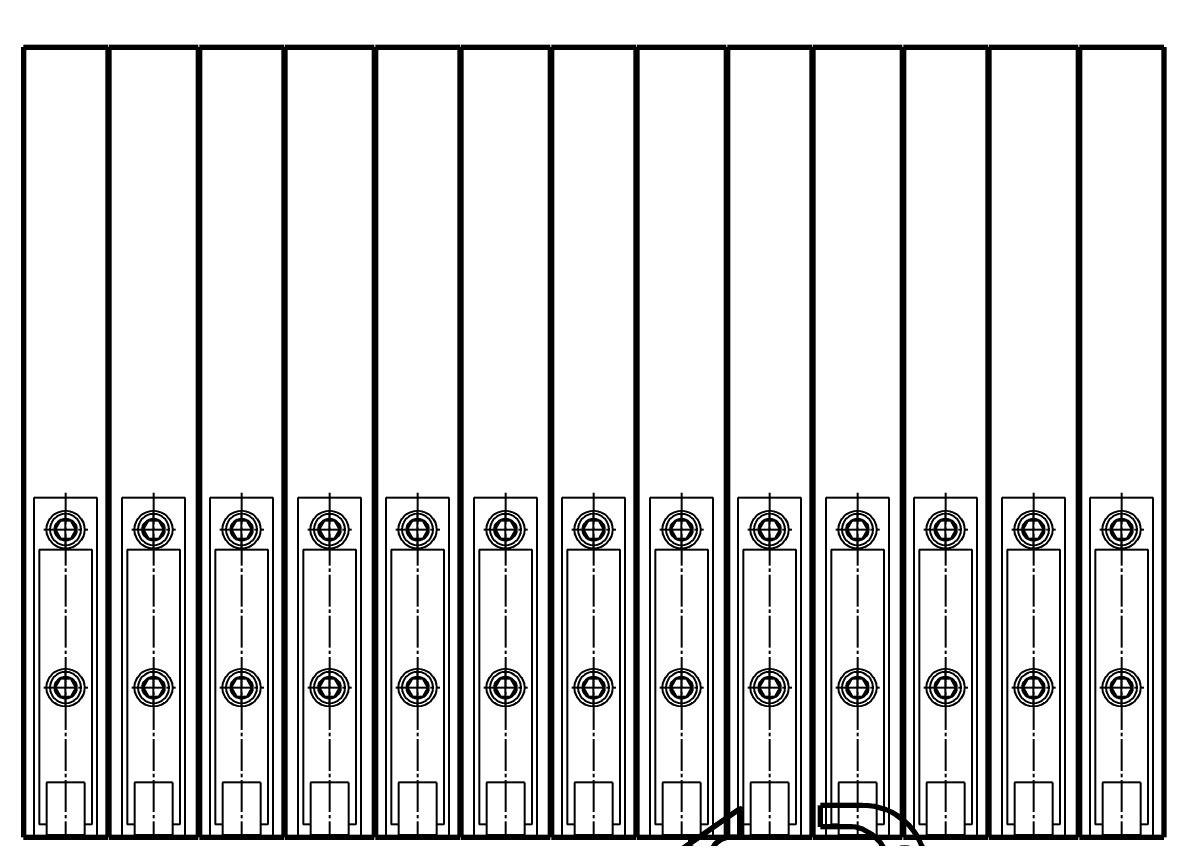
# Model space of a CAD drawing. Header units: millimetres. Extents: x -11880 to 11880, y -8400 to 8400.
# Drawn here: x -3161 to -2078, y 2977 to 3750 of the extents above; entities that cross this region are included whole.
import ezdxf

# ---------------------------------------------------------------- set-up
doc = ezdxf.new("R2010")
doc.units = ezdxf.units.MM
doc.linetypes.add('EB_DASH', pattern=[6, 3, -3])
doc.linetypes.add('EB_DASHDOT', pattern=[39, 30, -3, 3, -3])
for name, color, linetype, lineweight in [('CAXA0', 7, 'Continuous', 70), ('CAXA1', 1, 'EB_DASHDOT', 25), ('CAXA2', 6, 'EB_DASH', 25), ('CAXA3', 7, 'Continuous', 25), ('CAXA4', 3, 'Continuous', 25)]:
    doc.layers.add(name, color=color, linetype=linetype, lineweight=lineweight)
doc.styles.add('标准', font='', dxfattribs={"width": 0.667})
doc.styles.get('标准').set_extended_font_data('FangSong_GB2312')
doc.dimstyles.new('标准', dxfattribs={"dimscale": 40, "dimtxt": 3.5, "dimasz": 3, "dimexe": 2, "dimexo": 0, "dimtad": 1, "dimdec": 1, "dimzin": 12, "dimdsep": 46, "dimtxsty": '标准', "dimcen": 0, "dimdle": 4, "dimaunit": 1, "dimazin": 2, "dimtfac": 1, "dimtdec": 3, "dimtmove": 0, "dimatfit": 3, "dimfxl": 0, "dimtolj": 1, "dimtzin": 0, "dimarcsym": 0})

# ---------------------------------------------------------------- blocks, each defined once
blk = doc.blocks.new('CAXBLOCK88', base_point=(-2324.3, 2951.6))
at = {"layer": 'CAXA0'}
for p, q in [((-2325.8, 2944.4), (-2326.8, 2943.3)), ((-2322.8, 2944.4), (-2321.9, 2943.3))]:
    blk.add_line(p, q, dxfattribs=at)
for centre in [(-2327.6, 2945.1), (-2321.1, 2945.1)]:
    blk.add_circle(centre, 0.85, dxfattribs=at)
for centre, radius, start, end in [((-2324.3, 2951.6), 8.65, 286.2809, 253.7191), ((-2324.3, 2951.3), 6.9, 313.6123, 226.3877), ((-2327.6, 2945.1), 1.89, 338.3101, 141.6899), ((-2321.1, 2945.1), 1.89, 38.3101, 201.6899)]:
    blk.add_arc(centre, radius, start, end, dxfattribs=at)
at = {"layer": 'CAXA1'}
for p, q in [((-2324.3, 2963.3), (-2324.3, 2941)), ((-2312.7, 2951.6), (-2336, 2951.6)), ((-2327.6, 2942.3), (-2327.6, 2948)), ((-2321.1, 2948), (-2321.1, 2942.3)), ((-2324.8, 2945.1), (-2330.5, 2945.1)), ((-2318.2, 2945.1), (-2323.9, 2945.1))]:
    blk.add_line(p, q, dxfattribs=at)
blk = doc.blocks.new('CAXBLOCK89', base_point=(-2529.3, 2952))
at = {"layer": 'CAXA0'}
for p, q in [((-2530.8, 2944.8), (-2531.8, 2943.7)), ((-2527.8, 2944.8), (-2526.9, 2943.7))]:
    blk.add_line(p, q, dxfattribs=at)
for centre in [(-2532.6, 2945.5), (-2526.1, 2945.5)]:
    blk.add_circle(centre, 0.85, dxfattribs=at)
for centre, radius, start, end in [((-2529.3, 2952), 8.65, 286.2809, 253.7191), ((-2529.3, 2951.6), 6.9, 313.6123, 226.3877), ((-2532.6, 2945.5), 1.89, 338.3101, 141.6899), ((-2526.1, 2945.5), 1.89, 38.3101, 201.6899)]:
    blk.add_arc(centre, radius, start, end, dxfattribs=at)
at = {"layer": 'CAXA1'}
for p, q in [((-2529.3, 2963.6), (-2529.3, 2941.3)), ((-2517.7, 2952), (-2541, 2952)), ((-2532.6, 2942.6), (-2532.6, 2948.3)), ((-2526.1, 2948.3), (-2526.1, 2942.6)), ((-2529.8, 2945.5), (-2535.5, 2945.5)), ((-2523.2, 2945.5), (-2528.9, 2945.5))]:
    blk.add_line(p, q, dxfattribs=at)
blk = doc.blocks.new('CAXBLOCK90', base_point=(-2527.9, 2946.5))
at = {"layer": 'CAXA0'}
blk.add_circle((-2529.3, 2952), 7.5, dxfattribs=at)
at = {"layer": 'CAXA2', "linetype": 'EB_DASH', "lineweight": 25}
blk.add_circle((-2529.3, 2952), 6.5, dxfattribs=at)
blk = doc.blocks.new('CAXBLOCK91', base_point=(-2322.9, 2946.1))
at = {"layer": 'CAXA0'}
blk.add_circle((-2324.3, 2951.6), 7.5, dxfattribs=at)
at = {"layer": 'CAXA2', "linetype": 'EB_DASH', "lineweight": 25}
blk.add_circle((-2324.3, 2951.6), 6.5, dxfattribs=at)
blk = doc.blocks.new('CAXBLOCK87', base_point=(-2531.1, 2805.9))
at = {"layer": 'CAXA0'}
for p, q in [((-2480.9, 3003.6), (-2561.8, 2947.3)), ((-2479.3, 3002.7), (-2479.3, 2976.6)), ((-2364.3, 3006.6), (-2404.3, 3006.6)), ((-2404.3, 2986.6), (-2404.3, 3006.6)), ((-2374.3, 2986.6), (-2404.3, 2986.6)), ((-2479.3, 2976.6), (-2489.3, 2976.6)), ((-2641.3, 2958.9), (-2642.3, 2957.9)), ((-2642.3, 2945.4), (-2642.3, 2957.9)), ((-2641.3, 2958.9), (-2641.3, 2944.4)), ((-2641.3, 2958.9), (-2614.3, 2958.9)), ((-2569.3, 2963.6), (-2614.3, 2963.6)), ((-2614.3, 2879.6), (-2614.3, 2963.6)), ((-2579.3, 2956.6), (-2604.3, 2956.6)), ((-2569.3, 2963.6), (-2569.3, 2873.6)), ((-2569.3, 2958.9), (-2569.3, 2944.4)), ((-2507.8, 2964.3), (-2514.3, 2948.6)), ((-2579.3, 2946.6), (-2604.3, 2946.6)), ((-2544.3, 2931.6), (-2544.3, 2951.6)), ((-2514.3, 2931.6), (-2514.3, 2951.6)), ((-2339.3, 2931.6), (-2339.3, 2951.6)), ((-2309.3, 2931.6), (-2309.3, 2951.6)), ((-2304.3, 2933.6), (-2304.3, 2951.6)), ((-2642.3, 2945.4), (-2641.3, 2944.4)), ((-2614.3, 2944.4), (-2641.3, 2944.4)), ((-2608.3, 2879.6), (-2608.3, 2939.4)), ((-2569.3, 2939.4), (-2608.3, 2939.4)), ((-2575.3, 2939.4), (-2575.3, 2879.6)), ((-2559.7, 2945.2), (-2560.1, 2944.9)), ((-2559.7, 2945.2), (-2550.7, 2932.6)), ((-2666.8, 2927.4), (-2703.8, 2927.4)), ((-2703.8, 2922.4), (-2703.8, 2927.4)), ((-2666.8, 2922.4), (-2666.8, 2927.4)), ((-2304.3, 2931.6), (-2569.3, 2931.6)), ((-2544.3, 2932.6), (-2550.7, 2932.6)), ((-2304.3, 2933.6), (-2309.3, 2933.6)), ((-2304.3, 2923.6), (-2304.3, 2931.6)), ((-2266.8, 2927.4), (-2229.8, 2927.4)), ((-2266.8, 2922.4), (-2266.8, 2927.4)), ((-2229.8, 2922.4), (-2229.8, 2927.4)), ((-2703.8, 2922.4), (-2703.8, 2827.4)), ((-2666.8, 2922.4), (-2703.8, 2922.4)), ((-2703.8, 2922.4), (-2666.8, 2922.4)), ((-2666.8, 2827.4), (-2666.8, 2922.4)), ((-2304.3, 2923.6), (-2569.3, 2923.6)), ((-2549.3, 2923.6), (-2549.3, 2873.6)), ((-2314.3, 2873.6), (-2314.3, 2923.6)), ((-2309.3, 2879.6), (-2309.3, 2923.6)), ((-2266.8, 2827.4), (-2266.8, 2922.4)), ((-2266.8, 2922.4), (-2229.8, 2922.4)), ((-2229.8, 2922.4), (-2266.8, 2922.4)), ((-2229.8, 2922.4), (-2229.8, 2827.4)), ((-2581.8, 2881.6), (-2601.8, 2881.6)), ((-2601.8, 2881.6), (-2601.8, 2879.6)), ((-2599.7, 2889.7), (-2599.7, 2881.6)), ((-2599.7, 2881.6), (-2584, 2881.6)), ((-2585.5, 2891.3), (-2598.1, 2891.3)), ((-2584, 2881.6), (-2584, 2889.7)), ((-2581.8, 2879.6), (-2581.8, 2881.6)), ((-2281.8, 2881.6), (-2301.8, 2881.6)), ((-2301.8, 2881.6), (-2301.8, 2879.6)), ((-2299.7, 2889.7), (-2299.7, 2881.6)), ((-2299.7, 2881.6), (-2284, 2881.6)), ((-2285.5, 2891.3), (-2298.1, 2891.3)), ((-2284, 2881.6), (-2284, 2889.7)), ((-2281.8, 2879.6), (-2281.8, 2881.6)), ((-2674.8, 2827.4), (-2674.8, 2871.4)), ((-2673.8, 2872.4), (-2666.8, 2872.4)), ((-2266.8, 2873.6), (-2666.8, 2873.6)), ((-2666.8, 2873.6), (-2666.8, 2723.6)), ((-2656.8, 2873.6), (-2656.8, 2723.6)), ((-2614.3, 2879.6), (-2614.3, 2873.6)), ((-2614.3, 2879.6), (-2569.3, 2879.6)), ((-2549.3, 2873.6), (-2614.3, 2873.6)), ((-2601.8, 2879.6), (-2581.8, 2879.6)), ((-2471.8, 2873.6), (-2471.8, 2723.6)), ((-2461.8, 2873.6), (-2461.8, 2723.6)), ((-2314.3, 2879.6), (-2269.3, 2879.6)), ((-2269.3, 2873.6), (-2314.3, 2873.6)), ((-2301.8, 2879.6), (-2281.8, 2879.6)), ((-2276.8, 2873.6), (-2276.8, 2723.6)), ((-2269.3, 2879.6), (-2269.3, 2873.6)), ((-2266.8, 2873.6), (-2266.8, 2723.6)), ((-2259.8, 2872.4), (-2266.8, 2872.4)), ((-2258.8, 2827.4), (-2258.8, 2871.4)), ((-2705.8, 2867.4), (-2705.8, 2827.4)), ((-2703.8, 2867.4), (-2705.8, 2867.4)), ((-2703.8, 2827.4), (-2703.8, 2867.4)), ((-2229.8, 2827.4), (-2229.8, 2867.4)), ((-2229.8, 2867.4), (-2227.8, 2867.4)), ((-2227.8, 2867.4), (-2227.8, 2827.4)), ((-2677.2, 2853.7), (-2676.5, 2853.7)), ((-2677.2, 2853.7), (-2677.2, 2846.8)), ((-2676.5, 2846.8), (-2676.5, 2853.7)), ((-2676.5, 2853.7), (-2675.2, 2852.5)), ((-2674.8, 2852.2), (-2674.8, 2848.4)), ((-2258.8, 2852.2), (-2258.8, 2848.4)), ((-2257.1, 2853.7), (-2258.4, 2852.5)), ((-2257.1, 2846.8), (-2257.1, 2853.7)), ((-2256.5, 2853.7), (-2257.1, 2853.7)), ((-2256.5, 2853.7), (-2256.5, 2846.8)), ((-2677.2, 2846.8), (-2676.5, 2846.8)), ((-2676.5, 2846.8), (-2675.2, 2848.1)), ((-2257.1, 2846.8), (-2258.4, 2848.1)), ((-2256.5, 2846.8), (-2257.1, 2846.8)), ((-2705.8, 2827.4), (-2703.8, 2827.4)), ((-2703.8, 2827.4), (-2666.8, 2827.4)), ((-2229.8, 2827.4), (-2266.8, 2827.4)), ((-2227.8, 2827.4), (-2229.8, 2827.4)), ((-2681.8, 2819.6), (-2666.8, 2819.6)), ((-2681.8, 2819.6), (-2681.8, 2774.6)), ((-2251.8, 2819.6), (-2266.8, 2819.6)), ((-2251.8, 2819.6), (-2251.8, 2774.6)), ((-2681.8, 2774.6), (-2666.8, 2774.6)), ((-2266.8, 2774.6), (-2266.8, 2723.6)), ((-2251.8, 2774.6), (-2266.8, 2774.6)), ((-2266.8, 2723.6), (-2666.8, 2723.6))]:
    blk.add_line(p, q, dxfattribs=at)
for centre in [(-2529.3, 2951.6), (-2529.3, 2951.6), (-2529.3, 2951.6), (-2324.3, 2951.6), (-2324.3, 2951.6)]:
    blk.add_circle(centre, 7.5, dxfattribs=at)
for centre, radius, start, end in [((-2480.3, 3002.7), 1, 0, 124.7881), ((-2363.7, 2947.1), 59.5, 4.3372, 90.6419), ((-2379.1, 2946.9), 40, 6.7774, 83.2226), ((-2489.3, 2956.6), 20, 90, 157.3801), ((-2604.3, 2951.6), 5, 90, 270), ((-2579.3, 2951.6), 5, 270, 90), ((-2569.3, 2951.9), 7, 0, 90), ((-2529.3, 2951.6), 15, 0, 180), ((-2324.3, 2951.6), 15, 0, 180), ((-2604.3, 2951.6), 4, 270, 180), ((-2569.3, 2951.4), 7, 270, 0), ((-2561, 2946.1), 1.5, 124.7881, 215.6308), ((-2561, 2946.1), 1.5, 215.6308, 304.7881), ((-2598.1, 2889.7), 1.57, 90, 180), ((-2585.5, 2889.7), 1.57, 0, 90), ((-2298.1, 2889.7), 1.57, 90, 180), ((-2285.5, 2889.7), 1.57, 0, 90), ((-2673.8, 2871.4), 1, 90, 180), ((-2259.8, 2871.4), 1, 0, 90), ((-2674.3, 2853.4), 1.4, 225, 245.5302), ((-2674.3, 2847.1), 1.4, 114.4698, 135), ((-2259.4, 2853.4), 1.4, 294.4698, 315), ((-2259.4, 2847.1), 1.4, 45, 65.5302)]:
    blk.add_arc(centre, radius, start, end, dxfattribs=at)
at = {"layer": 'CAXA1'}
for p, q in [((-2529.3, 2978.3), (-2529.3, 2944.1)), ((-2604.3, 2958.9), (-2604.3, 2944.4)), ((-2604.3, 2958.9), (-2604.3, 2944.4)), ((-2591.8, 2963.6), (-2591.8, 2939.4)), ((-2579.3, 2958.9), (-2579.3, 2944.4)), ((-2529.3, 2959.1), (-2529.3, 2944.1)), ((-2324.3, 2937.2), (-2324.3, 2966.9)), ((-2559.1, 2951.6), (-2642.3, 2951.6)), ((-2521.8, 2951.6), (-2536.8, 2951.6)), ((-2521.8, 2951.6), (-2536.8, 2951.6)), ((-2529.3, 2923.6), (-2529.3, 2956.2)), ((-2324.3, 2923.6), (-2324.3, 2956.2)), ((-2591.8, 2863.2), (-2591.8, 2897.2)), ((-2291.8, 2863.2), (-2291.8, 2897.2)), ((-2291.8, 2868.9), (-2291.8, 2894.3)), ((-2682.4, 2850.3), (-2667.7, 2850.3)), ((-2251.3, 2850.3), (-2266, 2850.3))]:
    blk.add_line(p, q, dxfattribs=at)
at = {"layer": 'CAXA1', "linetype": 'EB_DASHDOT', "lineweight": 25}
for p, q in [((-2529.3, 2933.6), (-2529.3, 2969.6)), ((-2511.3, 2951.6), (-2544.7, 2951.6)), ((-2680.2, 2850.3), (-2666.2, 2850.3)), ((-2253.5, 2850.3), (-2262.1, 2850.3))]:
    blk.add_line(p, q, dxfattribs=at)
at = {"layer": 'CAXA1', "color": 1, "linetype": 'EB_DASHDOT', "lineweight": 25}
for p, q in [((-2591.8, 2876.6), (-2591.8, 2884.6)), ((-2291.8, 2876.6), (-2291.8, 2884.6))]:
    blk.add_line(p, q, dxfattribs=at)
at = {"layer": 'CAXA2'}
for p, q in [((-2596.4, 2886.3), (-2596.4, 2891.3)), ((-2596.4, 2886.3), (-2591.8, 2883.6)), ((-2594.1, 2886.3), (-2594.1, 2891.3)), ((-2587.2, 2886.3), (-2591.8, 2883.6)), ((-2589.5, 2886.3), (-2589.5, 2891.3)), ((-2587.2, 2886.3), (-2587.2, 2891.3)), ((-2296.4, 2886.3), (-2296.4, 2891.3)), ((-2296.4, 2886.3), (-2291.8, 2883.6)), ((-2294.1, 2886.3), (-2294.1, 2891.3)), ((-2287.2, 2886.3), (-2291.8, 2883.6)), ((-2289.5, 2886.3), (-2289.5, 2891.3)), ((-2287.2, 2886.3), (-2287.2, 2891.3))]:
    blk.add_line(p, q, dxfattribs=at)
for centre, radius, start, end in [((-2595.3, 2888.6), 2.58, 243.4349, 296.5651), ((-2591.8, 2895.1), 9.07, 255.2529, 284.7471), ((-2588.4, 2888.6), 2.58, 243.4349, 296.5651), ((-2295.3, 2888.6), 2.58, 243.4349, 296.5651), ((-2291.8, 2895.1), 9.07, 255.2529, 284.7471), ((-2288.4, 2888.6), 2.58, 243.4349, 296.5651)]:
    blk.add_arc(centre, radius, start, end, dxfattribs=at)
at = {"layer": 'CAXA3'}
blk.add_circle((-2604.3, 2951.6), 3.5, dxfattribs=at)
at = {"layer": 'CAXA0'}
for name, p in [('CAXBLOCK89', (-2529.3, 2952)), ('CAXBLOCK90', (-2527.9, 2946.5)), ('CAXBLOCK88', (-2324.3, 2951.6)), ('CAXBLOCK91', (-2322.9, 2946.1))]:
    blk.add_blockref(name, p, dxfattribs=at)
blk = doc.blocks.new('CAXBLOCK169', base_point=(-2975.8, 3358.4))
at = {"layer": 'CAXA0', "linetype": 'Continuous', "lineweight": 70}
for p, q in [((-3160.6, 3726.7), (-3080.6, 3726.7)), ((-3160.6, 3726.7), (-3160.6, 2976.7)), ((-3080.6, 3726.7), (-3080.6, 2976.7)), ((-3160.6, 2976.7), (-3080.6, 2976.7))]:
    blk.add_line(p, q, dxfattribs=at)
at = {"layer": 'CAXA2', "color": 6, "linetype": 'EB_DASHDOT', "lineweight": 25}
for p, q in [((-3120.6, 3303.7), (-3120.6, 2976.7)), ((-3141.2, 3268.7), (-3099.6, 3268.7)), ((-3141.2, 3118.7), (-3099.6, 3118.7))]:
    blk.add_line(p, q, dxfattribs=at)
at = {"layer": 'CAXA2', "color": 6, "linetype": 'Continuous', "lineweight": 25}
for p, q in [((-3150.6, 3298.7), (-3150.6, 2976.7)), ((-3090.6, 3298.7), (-3150.6, 3298.7)), ((-3090.6, 2976.7), (-3090.6, 3298.7)), ((-3120.6, 3250.8), (-3120.6, 3286.5)), ((-3130.4, 3268.7), (-3125.5, 3277.2)), ((-3125.5, 3277.2), (-3115.7, 3277.2)), ((-3110.8, 3268.7), (-3115.7, 3277.2)), ((-3110.8, 3268.7), (-3115.7, 3277.2)), ((-3130.4, 3268.7), (-3125.5, 3260.2)), ((-3125.5, 3260.2), (-3115.7, 3260.2)), ((-3110.8, 3268.7), (-3115.7, 3260.2)), ((-3145.6, 3249.7), (-3145.6, 2988.7)), ((-3145.6, 3249.7), (-3095.6, 3249.7)), ((-3095.6, 3249.7), (-3095.6, 2988.7)), ((-3120.6, 3100.8), (-3120.6, 3136.5)), ((-3130.4, 3118.7), (-3125.5, 3127.2)), ((-3125.5, 3127.2), (-3115.7, 3127.2)), ((-3110.8, 3118.7), (-3115.7, 3127.2)), ((-3110.8, 3118.7), (-3115.7, 3127.2)), ((-3130.4, 3118.7), (-3125.5, 3110.2)), ((-3125.5, 3110.2), (-3115.7, 3110.2)), ((-3110.8, 3118.7), (-3115.7, 3110.2)), ((-3138.6, 3028.7), (-3138.6, 2978.7)), ((-3102.6, 3028.7), (-3138.6, 3028.7)), ((-3102.6, 3028.7), (-3102.6, 2978.7)), ((-3138.6, 2988.7), (-3145.6, 2988.7)), ((-3102.6, 2978.7), (-3138.6, 2978.7)), ((-3095.6, 2988.7), (-3102.6, 2988.7))]:
    blk.add_line(p, q, dxfattribs=at)
for centre, radius in [((-3120.6, 3268.7), 18), ((-3120.6, 3268.7), 10.5), ((-3120.6, 3268.7), 9.81), ((-3120.6, 3118.7), 18), ((-3120.6, 3118.7), 18), ((-3120.6, 3118.7), 10.5), ((-3120.6, 3118.7), 10.5), ((-3120.6, 3118.7), 9.81)]:
    blk.add_circle(centre, radius, dxfattribs=at)
for centre, start, end in [((-3120.6, 3268.7), 0, 180), ((-3120.6, 3268.7), 180, 0), ((-3120.6, 3118.7), 0, 180), ((-3120.6, 3118.7), 180, 0)]:
    blk.add_arc(centre, 14.8, start, end, dxfattribs=at)
blk = doc.blocks.new('CAXBLOCK170', base_point=(-3079.6, 3351.7))
at = {"layer": 'CAXA0', "linetype": 'Continuous', "lineweight": 70}
for p, q in [((-3079.6, 3726.7), (-2994.6, 3726.7)), ((-3079.6, 3726.7), (-3079.6, 2976.7)), ((-2994.6, 3726.7), (-2994.6, 2976.7)), ((-3079.6, 2976.7), (-2994.6, 2976.7))]:
    blk.add_line(p, q, dxfattribs=at)
at = {"layer": 'CAXA2', "color": 6, "linetype": 'EB_DASHDOT', "lineweight": 25}
for p, q in [((-3037.1, 3303.7), (-3037.1, 2976.7)), ((-3057.7, 3268.7), (-3016.1, 3268.7)), ((-3057.7, 3118.7), (-3016.1, 3118.7))]:
    blk.add_line(p, q, dxfattribs=at)
at = {"layer": 'CAXA2', "color": 6, "linetype": 'Continuous', "lineweight": 25}
for p, q in [((-3067.1, 3298.7), (-3067.1, 2976.7)), ((-3007.1, 3298.7), (-3067.1, 3298.7)), ((-3007.1, 2976.7), (-3007.1, 3298.7)), ((-3037.1, 3250.8), (-3037.1, 3286.5)), ((-3046.9, 3268.7), (-3042, 3277.2)), ((-3042, 3277.2), (-3032.2, 3277.2)), ((-3027.3, 3268.7), (-3032.2, 3277.2)), ((-3027.3, 3268.7), (-3032.2, 3277.2)), ((-3046.9, 3268.7), (-3042, 3260.2)), ((-3042, 3260.2), (-3032.2, 3260.2)), ((-3027.3, 3268.7), (-3032.2, 3260.2)), ((-3062.1, 3249.7), (-3062.1, 2988.7)), ((-3062.1, 3249.7), (-3012.1, 3249.7)), ((-3012.1, 3249.7), (-3012.1, 2988.7)), ((-3037.1, 3100.8), (-3037.1, 3136.5)), ((-3046.9, 3118.7), (-3042, 3127.2)), ((-3042, 3127.2), (-3032.2, 3127.2)), ((-3027.3, 3118.7), (-3032.2, 3127.2)), ((-3027.3, 3118.7), (-3032.2, 3127.2)), ((-3046.9, 3118.7), (-3042, 3110.2)), ((-3042, 3110.2), (-3032.2, 3110.2)), ((-3027.3, 3118.7), (-3032.2, 3110.2)), ((-3055.1, 3028.7), (-3055.1, 2978.7)), ((-3019.1, 3028.7), (-3055.1, 3028.7)), ((-3019.1, 3028.7), (-3019.1, 2978.7)), ((-3055.1, 2988.7), (-3062.1, 2988.7)), ((-3019.1, 2978.7), (-3055.1, 2978.7)), ((-3012.1, 2988.7), (-3019.1, 2988.7))]:
    blk.add_line(p, q, dxfattribs=at)
for centre, radius in [((-3037.1, 3268.7), 18), ((-3037.1, 3268.7), 10.5), ((-3037.1, 3268.7), 9.81), ((-3037.1, 3118.7), 18), ((-3037.1, 3118.7), 18), ((-3037.1, 3118.7), 10.5), ((-3037.1, 3118.7), 10.5), ((-3037.1, 3118.7), 9.81)]:
    blk.add_circle(centre, radius, dxfattribs=at)
for centre, start, end in [((-3037.1, 3268.7), 0, 180), ((-3037.1, 3268.7), 180, 0), ((-3037.1, 3118.7), 0, 180), ((-3037.1, 3118.7), 180, 0)]:
    blk.add_arc(centre, 14.8, start, end, dxfattribs=at)
blk = doc.blocks.new('CAXBLOCK171', base_point=(-2808.8, 3358.4))
at = {"layer": 'CAXA0', "linetype": 'Continuous', "lineweight": 70}
for p, q in [((-2993.6, 3726.7), (-2913.6, 3726.7)), ((-2993.6, 3726.7), (-2993.6, 2976.7)), ((-2913.6, 3726.7), (-2913.6, 2976.7)), ((-2993.6, 2976.7), (-2913.6, 2976.7))]:
    blk.add_line(p, q, dxfattribs=at)
at = {"layer": 'CAXA2', "color": 6, "linetype": 'EB_DASHDOT', "lineweight": 25}
for p, q in [((-2953.6, 3303.7), (-2953.6, 2976.7)), ((-2974.2, 3268.7), (-2932.6, 3268.7)), ((-2974.2, 3118.7), (-2932.6, 3118.7))]:
    blk.add_line(p, q, dxfattribs=at)
at = {"layer": 'CAXA2', "color": 6, "linetype": 'Continuous', "lineweight": 25}
for p, q in [((-2983.6, 3298.7), (-2983.6, 2976.7)), ((-2923.6, 3298.7), (-2983.6, 3298.7)), ((-2923.6, 2976.7), (-2923.6, 3298.7)), ((-2953.6, 3250.8), (-2953.6, 3286.5)), ((-2963.4, 3268.7), (-2958.5, 3277.2)), ((-2958.5, 3277.2), (-2948.7, 3277.2)), ((-2943.8, 3268.7), (-2948.7, 3277.2)), ((-2943.8, 3268.7), (-2948.7, 3277.2)), ((-2963.4, 3268.7), (-2958.5, 3260.2)), ((-2958.5, 3260.2), (-2948.7, 3260.2)), ((-2943.8, 3268.7), (-2948.7, 3260.2)), ((-2978.6, 3249.7), (-2978.6, 2988.7)), ((-2978.6, 3249.7), (-2928.6, 3249.7)), ((-2928.6, 3249.7), (-2928.6, 2988.7)), ((-2953.6, 3100.8), (-2953.6, 3136.5)), ((-2963.4, 3118.7), (-2958.5, 3127.2)), ((-2958.5, 3127.2), (-2948.7, 3127.2)), ((-2943.8, 3118.7), (-2948.7, 3127.2)), ((-2943.8, 3118.7), (-2948.7, 3127.2)), ((-2963.4, 3118.7), (-2958.5, 3110.2)), ((-2958.5, 3110.2), (-2948.7, 3110.2)), ((-2943.8, 3118.7), (-2948.7, 3110.2)), ((-2971.6, 3028.7), (-2971.6, 2978.7)), ((-2935.6, 3028.7), (-2971.6, 3028.7)), ((-2935.6, 3028.7), (-2935.6, 2978.7)), ((-2971.6, 2988.7), (-2978.6, 2988.7)), ((-2935.6, 2978.7), (-2971.6, 2978.7)), ((-2928.6, 2988.7), (-2935.6, 2988.7))]:
    blk.add_line(p, q, dxfattribs=at)
for centre, radius in [((-2953.6, 3268.7), 18), ((-2953.6, 3268.7), 10.5), ((-2953.6, 3268.7), 9.81), ((-2953.6, 3118.7), 18), ((-2953.6, 3118.7), 18), ((-2953.6, 3118.7), 10.5), ((-2953.6, 3118.7), 10.5), ((-2953.6, 3118.7), 9.81)]:
    blk.add_circle(centre, radius, dxfattribs=at)
for centre, start, end in [((-2953.6, 3268.7), 0, 180), ((-2953.6, 3268.7), 180, 0), ((-2953.6, 3118.7), 0, 180), ((-2953.6, 3118.7), 180, 0)]:
    blk.add_arc(centre, 14.8, start, end, dxfattribs=at)
blk = doc.blocks.new('CAXBLOCK172', base_point=(-2912.6, 3351.7))
at = {"layer": 'CAXA0', "linetype": 'Continuous', "lineweight": 70}
for p, q in [((-2912.6, 3726.7), (-2827.6, 3726.7)), ((-2912.6, 3726.7), (-2912.6, 2976.7)), ((-2827.6, 3726.7), (-2827.6, 2976.7)), ((-2912.6, 2976.7), (-2827.6, 2976.7))]:
    blk.add_line(p, q, dxfattribs=at)
at = {"layer": 'CAXA2', "color": 6, "linetype": 'EB_DASHDOT', "lineweight": 25}
for p, q in [((-2870.1, 3303.7), (-2870.1, 2976.7)), ((-2890.7, 3268.7), (-2849.1, 3268.7)), ((-2890.7, 3118.7), (-2849.1, 3118.7))]:
    blk.add_line(p, q, dxfattribs=at)
at = {"layer": 'CAXA2', "color": 6, "linetype": 'Continuous', "lineweight": 25}
for p, q in [((-2900.1, 3298.7), (-2900.1, 2976.7)), ((-2840.1, 3298.7), (-2900.1, 3298.7)), ((-2840.1, 2976.7), (-2840.1, 3298.7)), ((-2870.1, 3250.8), (-2870.1, 3286.5)), ((-2879.9, 3268.7), (-2875, 3277.2)), ((-2875, 3277.2), (-2865.2, 3277.2)), ((-2860.3, 3268.7), (-2865.2, 3277.2)), ((-2860.3, 3268.7), (-2865.2, 3277.2)), ((-2879.9, 3268.7), (-2875, 3260.2)), ((-2875, 3260.2), (-2865.2, 3260.2)), ((-2860.3, 3268.7), (-2865.2, 3260.2)), ((-2895.1, 3249.7), (-2895.1, 2988.7)), ((-2895.1, 3249.7), (-2845.1, 3249.7)), ((-2845.1, 3249.7), (-2845.1, 2988.7)), ((-2870.1, 3100.8), (-2870.1, 3136.5)), ((-2879.9, 3118.7), (-2875, 3127.2)), ((-2875, 3127.2), (-2865.2, 3127.2)), ((-2860.3, 3118.7), (-2865.2, 3127.2)), ((-2860.3, 3118.7), (-2865.2, 3127.2)), ((-2879.9, 3118.7), (-2875, 3110.2)), ((-2875, 3110.2), (-2865.2, 3110.2)), ((-2860.3, 3118.7), (-2865.2, 3110.2)), ((-2888.1, 3028.7), (-2888.1, 2978.7)), ((-2852.1, 3028.7), (-2888.1, 3028.7)), ((-2852.1, 3028.7), (-2852.1, 2978.7)), ((-2888.1, 2988.7), (-2895.1, 2988.7)), ((-2852.1, 2978.7), (-2888.1, 2978.7)), ((-2845.1, 2988.7), (-2852.1, 2988.7))]:
    blk.add_line(p, q, dxfattribs=at)
for centre, radius in [((-2870.1, 3268.7), 18), ((-2870.1, 3268.7), 10.5), ((-2870.1, 3268.7), 9.81), ((-2870.1, 3118.7), 18), ((-2870.1, 3118.7), 18), ((-2870.1, 3118.7), 10.5), ((-2870.1, 3118.7), 10.5), ((-2870.1, 3118.7), 9.81)]:
    blk.add_circle(centre, radius, dxfattribs=at)
for centre, start, end in [((-2870.1, 3268.7), 0, 180), ((-2870.1, 3268.7), 180, 0), ((-2870.1, 3118.7), 0, 180), ((-2870.1, 3118.7), 180, 0)]:
    blk.add_arc(centre, 14.8, start, end, dxfattribs=at)
blk = doc.blocks.new('CAXBLOCK173', base_point=(-2641.8, 3358.4))
at = {"layer": 'CAXA0', "linetype": 'Continuous', "lineweight": 70}
for p, q in [((-2826.6, 3726.7), (-2746.6, 3726.7)), ((-2826.6, 3726.7), (-2826.6, 2976.7)), ((-2746.6, 3726.7), (-2746.6, 2976.7)), ((-2826.6, 2976.7), (-2746.6, 2976.7))]:
    blk.add_line(p, q, dxfattribs=at)
at = {"layer": 'CAXA2', "color": 6, "linetype": 'EB_DASHDOT', "lineweight": 25}
for p, q in [((-2786.6, 3303.7), (-2786.6, 2976.7)), ((-2807.2, 3268.7), (-2765.6, 3268.7)), ((-2807.2, 3118.7), (-2765.6, 3118.7))]:
    blk.add_line(p, q, dxfattribs=at)
at = {"layer": 'CAXA2', "color": 6, "linetype": 'Continuous', "lineweight": 25}
for p, q in [((-2816.6, 3298.7), (-2816.6, 2976.7)), ((-2756.6, 3298.7), (-2816.6, 3298.7)), ((-2756.6, 2976.7), (-2756.6, 3298.7)), ((-2786.6, 3250.8), (-2786.6, 3286.5)), ((-2796.4, 3268.7), (-2791.5, 3277.2)), ((-2791.5, 3277.2), (-2781.7, 3277.2)), ((-2776.8, 3268.7), (-2781.7, 3277.2)), ((-2776.8, 3268.7), (-2781.7, 3277.2)), ((-2796.4, 3268.7), (-2791.5, 3260.2)), ((-2791.5, 3260.2), (-2781.7, 3260.2)), ((-2776.8, 3268.7), (-2781.7, 3260.2)), ((-2811.6, 3249.7), (-2811.6, 2988.7)), ((-2811.6, 3249.7), (-2761.6, 3249.7)), ((-2761.6, 3249.7), (-2761.6, 2988.7)), ((-2786.6, 3100.8), (-2786.6, 3136.5)), ((-2796.4, 3118.7), (-2791.5, 3127.2)), ((-2791.5, 3127.2), (-2781.7, 3127.2)), ((-2776.8, 3118.7), (-2781.7, 3127.2)), ((-2776.8, 3118.7), (-2781.7, 3127.2)), ((-2796.4, 3118.7), (-2791.5, 3110.2)), ((-2791.5, 3110.2), (-2781.7, 3110.2)), ((-2776.8, 3118.7), (-2781.7, 3110.2)), ((-2804.6, 3028.7), (-2804.6, 2978.7)), ((-2768.6, 3028.7), (-2804.6, 3028.7)), ((-2768.6, 3028.7), (-2768.6, 2978.7)), ((-2804.6, 2988.7), (-2811.6, 2988.7)), ((-2768.6, 2978.7), (-2804.6, 2978.7)), ((-2761.6, 2988.7), (-2768.6, 2988.7))]:
    blk.add_line(p, q, dxfattribs=at)
for centre, radius in [((-2786.6, 3268.7), 18), ((-2786.6, 3268.7), 10.5), ((-2786.6, 3268.7), 9.81), ((-2786.6, 3118.7), 18), ((-2786.6, 3118.7), 18), ((-2786.6, 3118.7), 10.5), ((-2786.6, 3118.7), 10.5), ((-2786.6, 3118.7), 9.81)]:
    blk.add_circle(centre, radius, dxfattribs=at)
for centre, start, end in [((-2786.6, 3268.7), 0, 180), ((-2786.6, 3268.7), 180, 0), ((-2786.6, 3118.7), 0, 180), ((-2786.6, 3118.7), 180, 0)]:
    blk.add_arc(centre, 14.8, start, end, dxfattribs=at)
blk = doc.blocks.new('CAXBLOCK174', base_point=(-2745.6, 3351.7))
at = {"layer": 'CAXA0', "linetype": 'Continuous', "lineweight": 70}
for p, q in [((-2745.6, 3726.7), (-2660.6, 3726.7)), ((-2745.6, 3726.7), (-2745.6, 2976.7)), ((-2660.6, 3726.7), (-2660.6, 2976.7)), ((-2745.6, 2976.7), (-2660.6, 2976.7))]:
    blk.add_line(p, q, dxfattribs=at)
at = {"layer": 'CAXA2', "color": 6, "linetype": 'EB_DASHDOT', "lineweight": 25}
for p, q in [((-2703.1, 3303.7), (-2703.1, 2976.7)), ((-2723.7, 3268.7), (-2682.1, 3268.7)), ((-2723.7, 3118.7), (-2682.1, 3118.7))]:
    blk.add_line(p, q, dxfattribs=at)
at = {"layer": 'CAXA2', "color": 6, "linetype": 'Continuous', "lineweight": 25}
for p, q in [((-2733.1, 3298.7), (-2733.1, 2976.7)), ((-2673.1, 3298.7), (-2733.1, 3298.7)), ((-2673.1, 2976.7), (-2673.1, 3298.7)), ((-2703.1, 3250.8), (-2703.1, 3286.5)), ((-2712.9, 3268.7), (-2708, 3277.2)), ((-2708, 3277.2), (-2698.2, 3277.2)), ((-2693.3, 3268.7), (-2698.2, 3277.2)), ((-2693.3, 3268.7), (-2698.2, 3277.2)), ((-2712.9, 3268.7), (-2708, 3260.2)), ((-2708, 3260.2), (-2698.2, 3260.2)), ((-2693.3, 3268.7), (-2698.2, 3260.2)), ((-2728.1, 3249.7), (-2728.1, 2988.7)), ((-2728.1, 3249.7), (-2678.1, 3249.7)), ((-2678.1, 3249.7), (-2678.1, 2988.7)), ((-2703.1, 3100.8), (-2703.1, 3136.5)), ((-2712.9, 3118.7), (-2708, 3127.2)), ((-2708, 3127.2), (-2698.2, 3127.2)), ((-2693.3, 3118.7), (-2698.2, 3127.2)), ((-2693.3, 3118.7), (-2698.2, 3127.2)), ((-2712.9, 3118.7), (-2708, 3110.2)), ((-2708, 3110.2), (-2698.2, 3110.2)), ((-2693.3, 3118.7), (-2698.2, 3110.2)), ((-2721.1, 3028.7), (-2721.1, 2978.7)), ((-2685.1, 3028.7), (-2721.1, 3028.7)), ((-2685.1, 3028.7), (-2685.1, 2978.7)), ((-2721.1, 2988.7), (-2728.1, 2988.7)), ((-2685.1, 2978.7), (-2721.1, 2978.7)), ((-2678.1, 2988.7), (-2685.1, 2988.7))]:
    blk.add_line(p, q, dxfattribs=at)
for centre, radius in [((-2703.1, 3268.7), 18), ((-2703.1, 3268.7), 10.5), ((-2703.1, 3268.7), 9.81), ((-2703.1, 3118.7), 18), ((-2703.1, 3118.7), 18), ((-2703.1, 3118.7), 10.5), ((-2703.1, 3118.7), 10.5), ((-2703.1, 3118.7), 9.81)]:
    blk.add_circle(centre, radius, dxfattribs=at)
for centre, start, end in [((-2703.1, 3268.7), 0, 180), ((-2703.1, 3268.7), 180, 0), ((-2703.1, 3118.7), 0, 180), ((-2703.1, 3118.7), 180, 0)]:
    blk.add_arc(centre, 14.8, start, end, dxfattribs=at)
blk = doc.blocks.new('CAXBLOCK175', base_point=(-2474.8, 3358.4))
at = {"layer": 'CAXA0', "linetype": 'Continuous', "lineweight": 70}
for p, q in [((-2659.6, 3726.7), (-2579.6, 3726.7)), ((-2659.6, 3726.7), (-2659.6, 2976.7)), ((-2579.6, 3726.7), (-2579.6, 2976.7)), ((-2659.6, 2976.7), (-2579.6, 2976.7))]:
    blk.add_line(p, q, dxfattribs=at)
at = {"layer": 'CAXA2', "color": 6, "linetype": 'EB_DASHDOT', "lineweight": 25}
for p, q in [((-2619.6, 3303.7), (-2619.6, 2976.7)), ((-2640.2, 3268.7), (-2598.6, 3268.7)), ((-2640.2, 3118.7), (-2598.6, 3118.7))]:
    blk.add_line(p, q, dxfattribs=at)
at = {"layer": 'CAXA2', "color": 6, "linetype": 'Continuous', "lineweight": 25}
for p, q in [((-2649.6, 3298.7), (-2649.6, 2976.7)), ((-2589.6, 3298.7), (-2649.6, 3298.7)), ((-2589.6, 2976.7), (-2589.6, 3298.7)), ((-2619.6, 3250.8), (-2619.6, 3286.5)), ((-2629.4, 3268.7), (-2624.5, 3277.2)), ((-2624.5, 3277.2), (-2614.7, 3277.2)), ((-2609.8, 3268.7), (-2614.7, 3277.2)), ((-2609.8, 3268.7), (-2614.7, 3277.2)), ((-2629.4, 3268.7), (-2624.5, 3260.2)), ((-2624.5, 3260.2), (-2614.7, 3260.2)), ((-2609.8, 3268.7), (-2614.7, 3260.2)), ((-2644.6, 3249.7), (-2644.6, 2988.7)), ((-2644.6, 3249.7), (-2594.6, 3249.7)), ((-2594.6, 3249.7), (-2594.6, 2988.7)), ((-2619.6, 3100.8), (-2619.6, 3136.5)), ((-2629.4, 3118.7), (-2624.5, 3127.2)), ((-2624.5, 3127.2), (-2614.7, 3127.2)), ((-2609.8, 3118.7), (-2614.7, 3127.2)), ((-2609.8, 3118.7), (-2614.7, 3127.2)), ((-2629.4, 3118.7), (-2624.5, 3110.2)), ((-2624.5, 3110.2), (-2614.7, 3110.2)), ((-2609.8, 3118.7), (-2614.7, 3110.2)), ((-2637.6, 3028.7), (-2637.6, 2978.7)), ((-2601.6, 3028.7), (-2637.6, 3028.7)), ((-2601.6, 3028.7), (-2601.6, 2978.7)), ((-2637.6, 2988.7), (-2644.6, 2988.7)), ((-2601.6, 2978.7), (-2637.6, 2978.7)), ((-2594.6, 2988.7), (-2601.6, 2988.7))]:
    blk.add_line(p, q, dxfattribs=at)
for centre, radius in [((-2619.6, 3268.7), 18), ((-2619.6, 3268.7), 10.5), ((-2619.6, 3268.7), 9.81), ((-2619.6, 3118.7), 18), ((-2619.6, 3118.7), 18), ((-2619.6, 3118.7), 10.5), ((-2619.6, 3118.7), 10.5), ((-2619.6, 3118.7), 9.81)]:
    blk.add_circle(centre, radius, dxfattribs=at)
for centre, start, end in [((-2619.6, 3268.7), 0, 180), ((-2619.6, 3268.7), 180, 0), ((-2619.6, 3118.7), 0, 180), ((-2619.6, 3118.7), 180, 0)]:
    blk.add_arc(centre, 14.8, start, end, dxfattribs=at)
blk = doc.blocks.new('CAXBLOCK176', base_point=(-2578.6, 3351.7))
at = {"layer": 'CAXA0', "linetype": 'Continuous', "lineweight": 70}
for p, q in [((-2578.6, 3726.7), (-2493.6, 3726.7)), ((-2578.6, 3726.7), (-2578.6, 2976.7)), ((-2493.6, 3726.7), (-2493.6, 2976.7)), ((-2578.6, 2976.7), (-2493.6, 2976.7))]:
    blk.add_line(p, q, dxfattribs=at)
at = {"layer": 'CAXA2', "color": 6, "linetype": 'EB_DASHDOT', "lineweight": 25}
for p, q in [((-2536.1, 3303.7), (-2536.1, 2976.7)), ((-2556.7, 3268.7), (-2515.1, 3268.7)), ((-2556.7, 3118.7), (-2515.1, 3118.7))]:
    blk.add_line(p, q, dxfattribs=at)
at = {"layer": 'CAXA2', "color": 6, "linetype": 'Continuous', "lineweight": 25}
for p, q in [((-2566.1, 3298.7), (-2566.1, 2976.7)), ((-2506.1, 3298.7), (-2566.1, 3298.7)), ((-2506.1, 2976.7), (-2506.1, 3298.7)), ((-2536.1, 3250.8), (-2536.1, 3286.5)), ((-2545.9, 3268.7), (-2541, 3277.2)), ((-2541, 3277.2), (-2531.2, 3277.2)), ((-2526.3, 3268.7), (-2531.2, 3277.2)), ((-2526.3, 3268.7), (-2531.2, 3277.2)), ((-2545.9, 3268.7), (-2541, 3260.2)), ((-2541, 3260.2), (-2531.2, 3260.2)), ((-2526.3, 3268.7), (-2531.2, 3260.2)), ((-2561.1, 3249.7), (-2561.1, 2988.7)), ((-2561.1, 3249.7), (-2511.1, 3249.7)), ((-2511.1, 3249.7), (-2511.1, 2988.7)), ((-2536.1, 3100.8), (-2536.1, 3136.5)), ((-2545.9, 3118.7), (-2541, 3127.2)), ((-2541, 3127.2), (-2531.2, 3127.2)), ((-2526.3, 3118.7), (-2531.2, 3127.2)), ((-2526.3, 3118.7), (-2531.2, 3127.2)), ((-2545.9, 3118.7), (-2541, 3110.2)), ((-2541, 3110.2), (-2531.2, 3110.2)), ((-2526.3, 3118.7), (-2531.2, 3110.2)), ((-2554.1, 3028.7), (-2554.1, 2978.7)), ((-2518.1, 3028.7), (-2554.1, 3028.7)), ((-2518.1, 3028.7), (-2518.1, 2978.7)), ((-2554.1, 2988.7), (-2561.1, 2988.7)), ((-2518.1, 2978.7), (-2554.1, 2978.7)), ((-2511.1, 2988.7), (-2518.1, 2988.7))]:
    blk.add_line(p, q, dxfattribs=at)
for centre, radius in [((-2536.1, 3268.7), 18), ((-2536.1, 3268.7), 10.5), ((-2536.1, 3268.7), 9.81), ((-2536.1, 3118.7), 18), ((-2536.1, 3118.7), 18), ((-2536.1, 3118.7), 10.5), ((-2536.1, 3118.7), 10.5), ((-2536.1, 3118.7), 9.81)]:
    blk.add_circle(centre, radius, dxfattribs=at)
for centre, start, end in [((-2536.1, 3268.7), 0, 180), ((-2536.1, 3268.7), 180, 0), ((-2536.1, 3118.7), 0, 180), ((-2536.1, 3118.7), 180, 0)]:
    blk.add_arc(centre, 14.8, start, end, dxfattribs=at)
blk = doc.blocks.new('CAXBLOCK177', base_point=(-2307.8, 3358.4))
at = {"layer": 'CAXA0', "linetype": 'Continuous', "lineweight": 70}
for p, q in [((-2492.6, 3726.7), (-2412.6, 3726.7)), ((-2492.6, 3726.7), (-2492.6, 2976.7)), ((-2412.6, 3726.7), (-2412.6, 2976.7)), ((-2492.6, 2976.7), (-2412.6, 2976.7))]:
    blk.add_line(p, q, dxfattribs=at)
at = {"layer": 'CAXA2', "color": 6, "linetype": 'EB_DASHDOT', "lineweight": 25}
for p, q in [((-2452.6, 3303.7), (-2452.6, 2976.7)), ((-2473.2, 3268.7), (-2431.6, 3268.7)), ((-2473.2, 3118.7), (-2431.6, 3118.7))]:
    blk.add_line(p, q, dxfattribs=at)
at = {"layer": 'CAXA2', "color": 6, "linetype": 'Continuous', "lineweight": 25}
for p, q in [((-2482.6, 3298.7), (-2482.6, 2976.7)), ((-2422.6, 3298.7), (-2482.6, 3298.7)), ((-2422.6, 2976.7), (-2422.6, 3298.7)), ((-2452.6, 3250.8), (-2452.6, 3286.5)), ((-2462.4, 3268.7), (-2457.5, 3277.2)), ((-2457.5, 3277.2), (-2447.7, 3277.2)), ((-2442.8, 3268.7), (-2447.7, 3277.2)), ((-2442.8, 3268.7), (-2447.7, 3277.2)), ((-2462.4, 3268.7), (-2457.5, 3260.2)), ((-2457.5, 3260.2), (-2447.7, 3260.2)), ((-2442.8, 3268.7), (-2447.7, 3260.2)), ((-2477.6, 3249.7), (-2477.6, 2988.7)), ((-2477.6, 3249.7), (-2427.6, 3249.7)), ((-2427.6, 3249.7), (-2427.6, 2988.7)), ((-2452.6, 3100.8), (-2452.6, 3136.5)), ((-2462.4, 3118.7), (-2457.5, 3127.2)), ((-2457.5, 3127.2), (-2447.7, 3127.2)), ((-2442.8, 3118.7), (-2447.7, 3127.2)), ((-2442.8, 3118.7), (-2447.7, 3127.2)), ((-2462.4, 3118.7), (-2457.5, 3110.2)), ((-2457.5, 3110.2), (-2447.7, 3110.2)), ((-2442.8, 3118.7), (-2447.7, 3110.2)), ((-2470.6, 3028.7), (-2470.6, 2978.7)), ((-2434.6, 3028.7), (-2470.6, 3028.7)), ((-2434.6, 3028.7), (-2434.6, 2978.7)), ((-2470.6, 2988.7), (-2477.6, 2988.7)), ((-2434.6, 2978.7), (-2470.6, 2978.7)), ((-2427.6, 2988.7), (-2434.6, 2988.7))]:
    blk.add_line(p, q, dxfattribs=at)
for centre, radius in [((-2452.6, 3268.7), 18), ((-2452.6, 3268.7), 10.5), ((-2452.6, 3268.7), 9.81), ((-2452.6, 3118.7), 18), ((-2452.6, 3118.7), 18), ((-2452.6, 3118.7), 10.5), ((-2452.6, 3118.7), 10.5), ((-2452.6, 3118.7), 9.81)]:
    blk.add_circle(centre, radius, dxfattribs=at)
for centre, start, end in [((-2452.6, 3268.7), 0, 180), ((-2452.6, 3268.7), 180, 0), ((-2452.6, 3118.7), 0, 180), ((-2452.6, 3118.7), 180, 0)]:
    blk.add_arc(centre, 14.8, start, end, dxfattribs=at)
blk = doc.blocks.new('CAXBLOCK178', base_point=(-2411.6, 3351.7))
at = {"layer": 'CAXA0', "linetype": 'Continuous', "lineweight": 70}
for p, q in [((-2411.6, 3726.7), (-2326.6, 3726.7)), ((-2411.6, 3726.7), (-2411.6, 2976.7)), ((-2326.6, 3726.7), (-2326.6, 2976.7)), ((-2411.6, 2976.7), (-2326.6, 2976.7))]:
    blk.add_line(p, q, dxfattribs=at)
at = {"layer": 'CAXA2', "color": 6, "linetype": 'EB_DASHDOT', "lineweight": 25}
for p, q in [((-2369.1, 3303.7), (-2369.1, 2976.7)), ((-2389.7, 3268.7), (-2348.1, 3268.7)), ((-2389.7, 3118.7), (-2348.1, 3118.7))]:
    blk.add_line(p, q, dxfattribs=at)
at = {"layer": 'CAXA2', "color": 6, "linetype": 'Continuous', "lineweight": 25}
for p, q in [((-2399.1, 3298.7), (-2399.1, 2976.7)), ((-2339.1, 3298.7), (-2399.1, 3298.7)), ((-2339.1, 2976.7), (-2339.1, 3298.7)), ((-2369.1, 3250.8), (-2369.1, 3286.5)), ((-2378.9, 3268.7), (-2374, 3277.2)), ((-2374, 3277.2), (-2364.2, 3277.2)), ((-2359.3, 3268.7), (-2364.2, 3277.2)), ((-2359.3, 3268.7), (-2364.2, 3277.2)), ((-2378.9, 3268.7), (-2374, 3260.2)), ((-2374, 3260.2), (-2364.2, 3260.2)), ((-2359.3, 3268.7), (-2364.2, 3260.2)), ((-2394.1, 3249.7), (-2394.1, 2988.7)), ((-2394.1, 3249.7), (-2344.1, 3249.7)), ((-2344.1, 3249.7), (-2344.1, 2988.7)), ((-2369.1, 3100.8), (-2369.1, 3136.5)), ((-2378.9, 3118.7), (-2374, 3127.2)), ((-2374, 3127.2), (-2364.2, 3127.2)), ((-2359.3, 3118.7), (-2364.2, 3127.2)), ((-2359.3, 3118.7), (-2364.2, 3127.2)), ((-2378.9, 3118.7), (-2374, 3110.2)), ((-2374, 3110.2), (-2364.2, 3110.2)), ((-2359.3, 3118.7), (-2364.2, 3110.2)), ((-2387.1, 3028.7), (-2387.1, 2978.7)), ((-2351.1, 3028.7), (-2387.1, 3028.7)), ((-2351.1, 3028.7), (-2351.1, 2978.7)), ((-2387.1, 2988.7), (-2394.1, 2988.7)), ((-2351.1, 2978.7), (-2387.1, 2978.7)), ((-2344.1, 2988.7), (-2351.1, 2988.7))]:
    blk.add_line(p, q, dxfattribs=at)
for centre, radius in [((-2369.1, 3268.7), 18), ((-2369.1, 3268.7), 10.5), ((-2369.1, 3268.7), 9.81), ((-2369.1, 3118.7), 18), ((-2369.1, 3118.7), 18), ((-2369.1, 3118.7), 10.5), ((-2369.1, 3118.7), 10.5), ((-2369.1, 3118.7), 9.81)]:
    blk.add_circle(centre, radius, dxfattribs=at)
for centre, start, end in [((-2369.1, 3268.7), 0, 180), ((-2369.1, 3268.7), 180, 0), ((-2369.1, 3118.7), 0, 180), ((-2369.1, 3118.7), 180, 0)]:
    blk.add_arc(centre, 14.8, start, end, dxfattribs=at)
blk = doc.blocks.new('CAXBLOCK179', base_point=(-2140.8, 3358.4))
at = {"layer": 'CAXA0', "linetype": 'Continuous', "lineweight": 70}
for p, q in [((-2325.6, 3726.7), (-2245.6, 3726.7)), ((-2325.6, 3726.7), (-2325.6, 2976.7)), ((-2245.6, 3726.7), (-2245.6, 2976.7)), ((-2325.6, 2976.7), (-2245.6, 2976.7))]:
    blk.add_line(p, q, dxfattribs=at)
at = {"layer": 'CAXA2', "color": 6, "linetype": 'EB_DASHDOT', "lineweight": 25}
for p, q in [((-2285.6, 3303.7), (-2285.6, 2976.7)), ((-2306.2, 3268.7), (-2264.6, 3268.7)), ((-2306.2, 3118.7), (-2264.6, 3118.7))]:
    blk.add_line(p, q, dxfattribs=at)
at = {"layer": 'CAXA2', "color": 6, "linetype": 'Continuous', "lineweight": 25}
for p, q in [((-2315.6, 3298.7), (-2315.6, 2976.7)), ((-2255.6, 3298.7), (-2315.6, 3298.7)), ((-2255.6, 2976.7), (-2255.6, 3298.7)), ((-2285.6, 3250.8), (-2285.6, 3286.5)), ((-2295.4, 3268.7), (-2290.5, 3277.2)), ((-2290.5, 3277.2), (-2280.7, 3277.2)), ((-2275.8, 3268.7), (-2280.7, 3277.2)), ((-2275.8, 3268.7), (-2280.7, 3277.2)), ((-2295.4, 3268.7), (-2290.5, 3260.2)), ((-2290.5, 3260.2), (-2280.7, 3260.2)), ((-2275.8, 3268.7), (-2280.7, 3260.2)), ((-2310.6, 3249.7), (-2310.6, 2988.7)), ((-2310.6, 3249.7), (-2260.6, 3249.7)), ((-2260.6, 3249.7), (-2260.6, 2988.7)), ((-2285.6, 3100.8), (-2285.6, 3136.5)), ((-2295.4, 3118.7), (-2290.5, 3127.2)), ((-2290.5, 3127.2), (-2280.7, 3127.2)), ((-2275.8, 3118.7), (-2280.7, 3127.2)), ((-2275.8, 3118.7), (-2280.7, 3127.2)), ((-2295.4, 3118.7), (-2290.5, 3110.2)), ((-2290.5, 3110.2), (-2280.7, 3110.2)), ((-2275.8, 3118.7), (-2280.7, 3110.2)), ((-2303.6, 3028.7), (-2303.6, 2978.7)), ((-2267.6, 3028.7), (-2303.6, 3028.7)), ((-2267.6, 3028.7), (-2267.6, 2978.7)), ((-2303.6, 2988.7), (-2310.6, 2988.7)), ((-2267.6, 2978.7), (-2303.6, 2978.7)), ((-2260.6, 2988.7), (-2267.6, 2988.7))]:
    blk.add_line(p, q, dxfattribs=at)
for centre, radius in [((-2285.6, 3268.7), 18), ((-2285.6, 3268.7), 10.5), ((-2285.6, 3268.7), 9.81), ((-2285.6, 3118.7), 18), ((-2285.6, 3118.7), 18), ((-2285.6, 3118.7), 10.5), ((-2285.6, 3118.7), 10.5), ((-2285.6, 3118.7), 9.81)]:
    blk.add_circle(centre, radius, dxfattribs=at)
for centre, start, end in [((-2285.6, 3268.7), 0, 180), ((-2285.6, 3268.7), 180, 0), ((-2285.6, 3118.7), 0, 180), ((-2285.6, 3118.7), 180, 0)]:
    blk.add_arc(centre, 14.8, start, end, dxfattribs=at)
blk = doc.blocks.new('CAXBLOCK180', base_point=(-2244.6, 3351.7))
at = {"layer": 'CAXA0', "linetype": 'Continuous', "lineweight": 70}
for p, q in [((-2244.6, 3726.7), (-2159.6, 3726.7)), ((-2244.6, 3726.7), (-2244.6, 2976.7)), ((-2159.6, 3726.7), (-2159.6, 2976.7)), ((-2244.6, 2976.7), (-2159.6, 2976.7))]:
    blk.add_line(p, q, dxfattribs=at)
at = {"layer": 'CAXA2', "color": 6, "linetype": 'EB_DASHDOT', "lineweight": 25}
for p, q in [((-2202.1, 3303.7), (-2202.1, 2976.7)), ((-2222.7, 3268.7), (-2181.1, 3268.7)), ((-2222.7, 3118.7), (-2181.1, 3118.7))]:
    blk.add_line(p, q, dxfattribs=at)
at = {"layer": 'CAXA2', "color": 6, "linetype": 'Continuous', "lineweight": 25}
for p, q in [((-2232.1, 3298.7), (-2232.1, 2976.7)), ((-2172.1, 3298.7), (-2232.1, 3298.7)), ((-2172.1, 2976.7), (-2172.1, 3298.7)), ((-2202.1, 3250.8), (-2202.1, 3286.5)), ((-2211.9, 3268.7), (-2207, 3277.2)), ((-2207, 3277.2), (-2197.2, 3277.2)), ((-2192.3, 3268.7), (-2197.2, 3277.2)), ((-2192.3, 3268.7), (-2197.2, 3277.2)), ((-2211.9, 3268.7), (-2207, 3260.2)), ((-2207, 3260.2), (-2197.2, 3260.2)), ((-2192.3, 3268.7), (-2197.2, 3260.2)), ((-2227.1, 3249.7), (-2227.1, 2988.7)), ((-2227.1, 3249.7), (-2177.1, 3249.7)), ((-2177.1, 3249.7), (-2177.1, 2988.7)), ((-2202.1, 3100.8), (-2202.1, 3136.5)), ((-2211.9, 3118.7), (-2207, 3127.2)), ((-2207, 3127.2), (-2197.2, 3127.2)), ((-2192.3, 3118.7), (-2197.2, 3127.2)), ((-2192.3, 3118.7), (-2197.2, 3127.2)), ((-2211.9, 3118.7), (-2207, 3110.2)), ((-2207, 3110.2), (-2197.2, 3110.2)), ((-2192.3, 3118.7), (-2197.2, 3110.2)), ((-2220.1, 3028.7), (-2220.1, 2978.7)), ((-2184.1, 3028.7), (-2220.1, 3028.7)), ((-2184.1, 3028.7), (-2184.1, 2978.7)), ((-2220.1, 2988.7), (-2227.1, 2988.7)), ((-2184.1, 2978.7), (-2220.1, 2978.7)), ((-2177.1, 2988.7), (-2184.1, 2988.7))]:
    blk.add_line(p, q, dxfattribs=at)
for centre, radius in [((-2202.1, 3268.7), 18), ((-2202.1, 3268.7), 10.5), ((-2202.1, 3268.7), 9.81), ((-2202.1, 3118.7), 18), ((-2202.1, 3118.7), 18), ((-2202.1, 3118.7), 10.5), ((-2202.1, 3118.7), 10.5), ((-2202.1, 3118.7), 9.81)]:
    blk.add_circle(centre, radius, dxfattribs=at)
for centre, start, end in [((-2202.1, 3268.7), 0, 180), ((-2202.1, 3268.7), 180, 0), ((-2202.1, 3118.7), 0, 180), ((-2202.1, 3118.7), 180, 0)]:
    blk.add_arc(centre, 14.8, start, end, dxfattribs=at)
blk = doc.blocks.new('CAXBLOCK181', base_point=(-1973.8, 3358.4))
at = {"layer": 'CAXA0', "linetype": 'Continuous', "lineweight": 70}
for p, q in [((-2158.6, 3726.7), (-2078.6, 3726.7)), ((-2158.6, 3726.7), (-2158.6, 2976.7)), ((-2078.6, 3726.7), (-2078.6, 2976.7)), ((-2158.6, 2976.7), (-2078.6, 2976.7))]:
    blk.add_line(p, q, dxfattribs=at)
at = {"layer": 'CAXA2', "color": 6, "linetype": 'EB_DASHDOT', "lineweight": 25}
for p, q in [((-2118.6, 3303.7), (-2118.6, 2976.7)), ((-2139.2, 3268.7), (-2097.6, 3268.7)), ((-2139.2, 3118.7), (-2097.6, 3118.7))]:
    blk.add_line(p, q, dxfattribs=at)
at = {"layer": 'CAXA2', "color": 6, "linetype": 'Continuous', "lineweight": 25}
for p, q in [((-2148.6, 3298.7), (-2148.6, 2976.7)), ((-2088.6, 3298.7), (-2148.6, 3298.7)), ((-2088.6, 2976.7), (-2088.6, 3298.7)), ((-2118.6, 3250.8), (-2118.6, 3286.5)), ((-2128.4, 3268.7), (-2123.5, 3277.2)), ((-2123.5, 3277.2), (-2113.7, 3277.2)), ((-2108.8, 3268.7), (-2113.7, 3277.2)), ((-2108.8, 3268.7), (-2113.7, 3277.2)), ((-2128.4, 3268.7), (-2123.5, 3260.2)), ((-2123.5, 3260.2), (-2113.7, 3260.2)), ((-2108.8, 3268.7), (-2113.7, 3260.2)), ((-2143.6, 3249.7), (-2143.6, 2988.7)), ((-2143.6, 3249.7), (-2093.6, 3249.7)), ((-2093.6, 3249.7), (-2093.6, 2988.7)), ((-2118.6, 3100.8), (-2118.6, 3136.5)), ((-2128.4, 3118.7), (-2123.5, 3127.2)), ((-2123.5, 3127.2), (-2113.7, 3127.2)), ((-2108.8, 3118.7), (-2113.7, 3127.2)), ((-2108.8, 3118.7), (-2113.7, 3127.2)), ((-2128.4, 3118.7), (-2123.5, 3110.2)), ((-2123.5, 3110.2), (-2113.7, 3110.2)), ((-2108.8, 3118.7), (-2113.7, 3110.2)), ((-2136.6, 3028.7), (-2136.6, 2978.7)), ((-2100.6, 3028.7), (-2136.6, 3028.7)), ((-2100.6, 3028.7), (-2100.6, 2978.7)), ((-2136.6, 2988.7), (-2143.6, 2988.7)), ((-2100.6, 2978.7), (-2136.6, 2978.7)), ((-2093.6, 2988.7), (-2100.6, 2988.7))]:
    blk.add_line(p, q, dxfattribs=at)
for centre, radius in [((-2118.6, 3268.7), 18), ((-2118.6, 3268.7), 10.5), ((-2118.6, 3268.7), 9.81), ((-2118.6, 3118.7), 18), ((-2118.6, 3118.7), 18), ((-2118.6, 3118.7), 10.5), ((-2118.6, 3118.7), 10.5), ((-2118.6, 3118.7), 9.81)]:
    blk.add_circle(centre, radius, dxfattribs=at)
for centre, start, end in [((-2118.6, 3268.7), 0, 180), ((-2118.6, 3268.7), 180, 0), ((-2118.6, 3118.7), 0, 180), ((-2118.6, 3118.7), 180, 0)]:
    blk.add_arc(centre, 14.8, start, end, dxfattribs=at)
blk = doc.blocks.new('*D433')
at = {"layer": 'CAXA4', "linetype": 'Continuous', "lineweight": 25}
for points in [[(-9267.6, 4601.7), (-9147.6, 4616.7), (-9147.6, 4586.7)], [(2772.4, 4601.7), (2652.4, 4616.7), (2652.4, 4586.7)]]:
    blk.add_hatch(color=0, dxfattribs=at).paths.add_polyline_path(points, flags=0)
at = {"layer": 'CAXA4', "color": 0, "linetype": 'Continuous', "lineweight": 25}
for p, q in [((-9267.6, 2336.7), (-9267.6, 4681.7)), ((2772.4, 3326.7), (2772.4, 4681.7)), ((2772.4, 4601.7), (-9267.6, 4601.7))]:
    blk.add_line(p, q, dxfattribs=at)
at = {"layer": 'CAXA4', "color": 0, "linetype": 'Continuous', "lineweight": 25, "insert": (-3435.5, 4818.5), "char_height": 140, "attachment_point": 1, "style": '标准'}
blk.add_mtext('\\fFangSong_GB2312|b0|i0|p34;12040', dxfattribs=at)

msp = doc.modelspace()

# ---------------------------------------------------------------- linework, layer by layer
at = {"layer": 'CAXA0', "linetype": 'Continuous', "lineweight": 70}
for p, q in [((-3160.62, 3726.67), (-3160.62, 2976.67)), ((-2994.62, 3726.67), (-2994.62, 2976.67)), ((-2993.62, 3726.67), (-2993.62, 2976.67)), ((-2827.62, 3726.67), (-2827.62, 2976.67)), ((-2826.62, 3726.67), (-2826.62, 2976.67)), ((-2660.62, 3726.67), (-2660.62, 2976.67)), ((-2659.62, 3726.67), (-2659.62, 2976.67)), ((-2493.62, 3726.67), (-2493.62, 2976.67)), ((-2492.62, 3726.67), (-2492.62, 2976.67)), ((-2326.62, 3726.67), (-2326.62, 2976.67)), ((-2325.62, 3726.67), (-2325.62, 2976.67)), ((-2159.62, 3726.67), (-2159.62, 2976.67)), ((-2158.62, 3726.67), (-2158.62, 2976.67))]:
    msp.add_line(p, q, dxfattribs=at)

# ---------------------------------------------------------------- block references
for name, p in [('CAXBLOCK169', (-2975.76, 3358.38)), ('CAXBLOCK170', (-3079.62, 3351.67)), ('CAXBLOCK171', (-2808.76, 3358.38)), ('CAXBLOCK172', (-2912.62, 3351.67)), ('CAXBLOCK173', (-2641.76, 3358.38)), ('CAXBLOCK174', (-2745.62, 3351.67)), ('CAXBLOCK175', (-2474.76, 3358.38)), ('CAXBLOCK176', (-2578.62, 3351.67)), ('CAXBLOCK177', (-2307.76, 3358.38)), ('CAXBLOCK178', (-2411.62, 3351.67)), ('CAXBLOCK179', (-2140.76, 3358.38)), ('CAXBLOCK180', (-2244.62, 3351.67)), ('CAXBLOCK181', (-1973.76, 3358.38))]:
    msp.add_blockref(name, p, dxfattribs=at)
at = {"layer": 'CAXA0'}
msp.add_blockref('CAXBLOCK87', (-2531.05, 2805.93), dxfattribs=at)

# ---------------------------------------------------------------- dimensions: what is measured, and where the dimension line sits
at = {"layer": 'CAXA4', "linetype": 'Continuous', "lineweight": 70}
dim = msp.add_linear_dim(base=(-3247.62, 4601.67), p1=(2772.38, 3326.67), p2=(-9267.62, 2336.67), text='\\fFangSong_GB2312;12040', dimstyle='标准', dxfattribs=at)
dim.commit()
dim.dimension.update_dxf_attribs({"geometry": '*D433', "text_midpoint": (-3247.62, 4722.57)})

doc.saveas('drawing.dxf')
